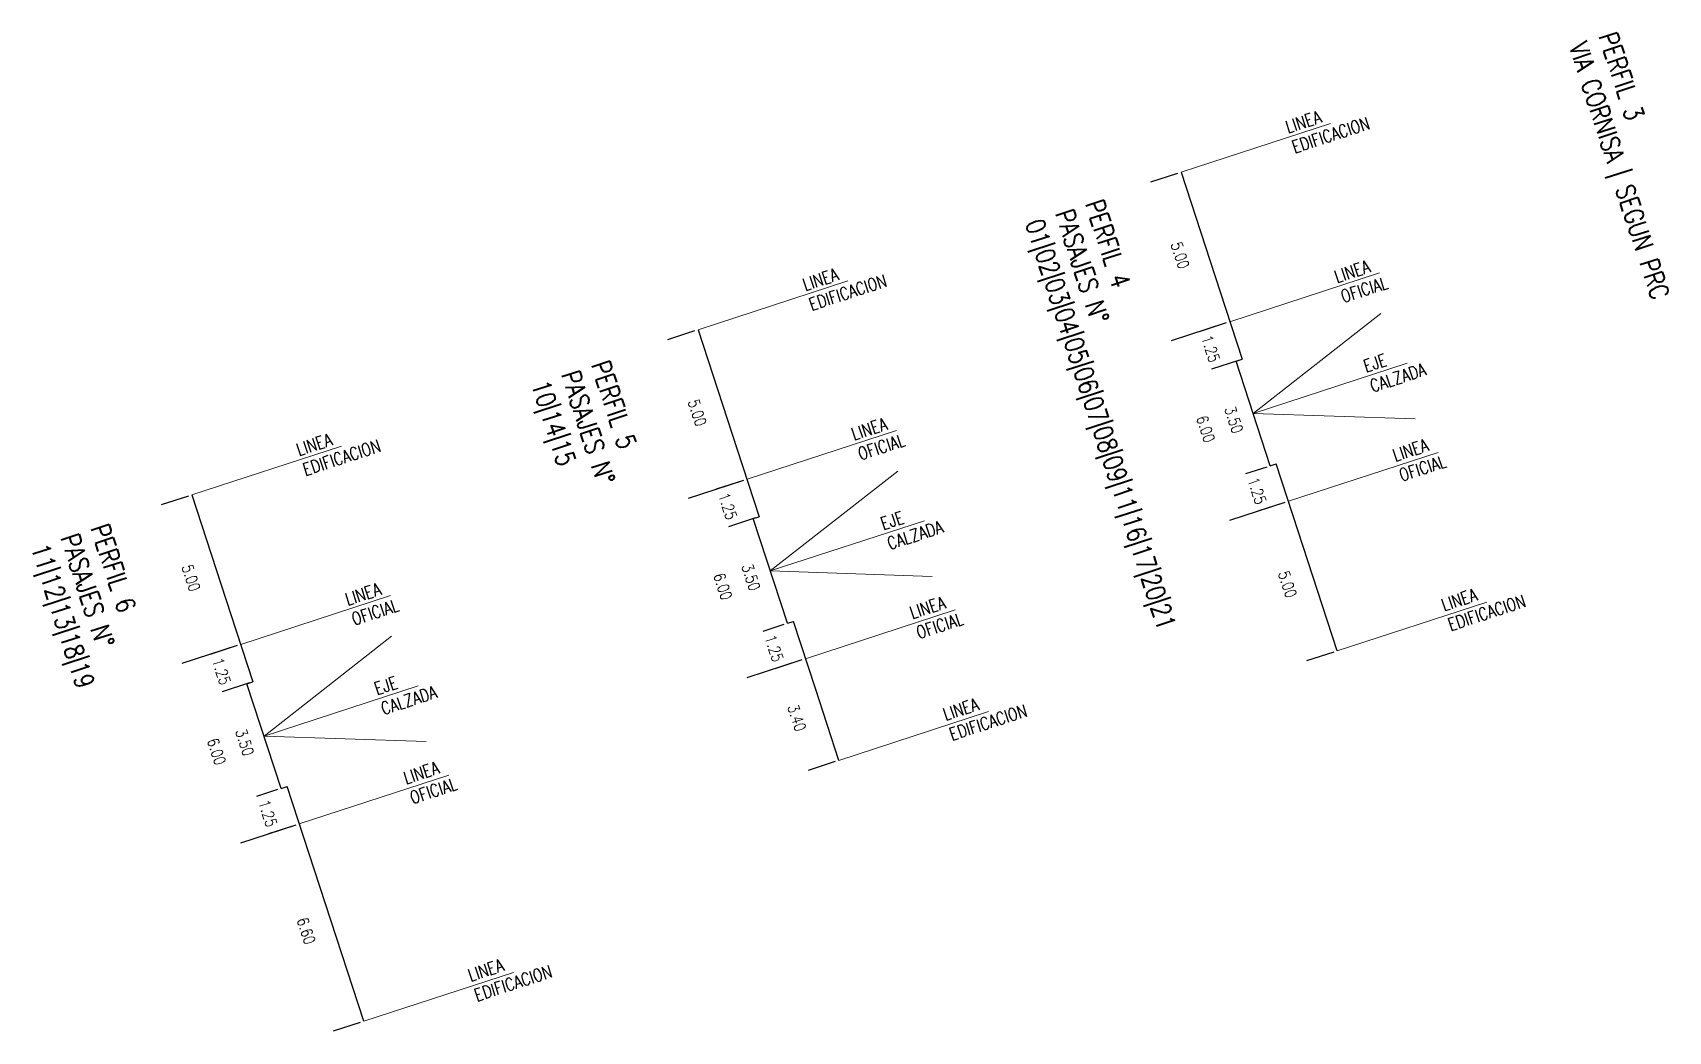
# Model space of a CAD drawing. Header units: metres. Extents: x 733085 to 734585, y 6084499 to 6087418.
# Drawn here: x 733132.4 to 733184.4, y 6087137.9 to 6087169.6 of the extents above; entities that cross this region are included whole.
import ezdxf

# ---------------------------------------------------------------- set-up
doc = ezdxf.new("R2010")
doc.units = ezdxf.units.M
doc.header["$LTSCALE"] = 5
doc.header["$MEASUREMENT"] = 0
doc.layers.get('0').update_dxf_attribs({"color": 30})
doc.layers.get('DEFPOINTS').update_dxf_attribs({"color": 210})
doc.layers.add('U-ANNO-DIMS', color=210, linetype='Continuous', lineweight=18, plot=False)
doc.layers.add('U-ANNO-SYMB', color=3, linetype='Continuous', lineweight=18)
doc.layers.add('U-ANNO-TEXT', color=3, linetype='Continuous', lineweight=18)
doc.layers.add('U-STRT', color=4, linetype='Continuous')
doc.styles.add('E-ROMANS', font='romans.shx', dxfattribs={"width": 0.8})
doc.dimstyles.new('E-0200_TICK_18', dxfattribs={"dimscale": 0.001, "dimtxt": 360, "dimasz": 360, "dimexe": 180, "dimexo": 120, "dimgap": 180, "dimtad": 0, "dimzin": 0, "dimdsep": 46, "dimtxsty": 'E-ROMANS', "dimblk": 'OBLIQUE', "dimcen": 180, "dimclrd": 256, "dimclre": 256, "dimclrt": 256, "dimadec": 0, "dimazin": 0, "dimtfac": 1, "dimtmove": 1, "dimatfit": 3, "dimldrblk": 'OPEN90', "dimfxl": 1, "dimtfill": 1, "dimtolj": 1, "dimtzin": 0, "dimarcsym": 0})

# ---------------------------------------------------------------- blocks, each defined once
blk = doc.blocks.new('*D3029')
at = {"layer": 'DEFPOINTS', "color": 0, "transparency": 16777216}
for p in [(733168.093, 6087164.907, 0), (733168.898, 6087165.169), (733170.449, 6087160.416)]:
    blk.add_point(p, dxfattribs=at)
at = {"layer": 'U-ANNO-DIMS', "lineweight": -2, "transparency": 16777216}
for p, q in [((733168.784, 6087165.132, 0), (733167.922, 6087164.851, 0)), ((733170.335, 6087160.379, 0), (733169.473, 6087160.098, 0))]:
    blk.add_line(p, q, dxfattribs=at)
at = {"layer": 'U-ANNO-DIMS', "transparency": 16777216, "insert": (733168.869, 6087162.53, 0), "char_height": 0.36, "attachment_point": 5, "rotation": 288.0695, "style": 'E-ROMANS', "bg_fill": 3, "box_fill_scale": 1.25, "bg_fill_color": 256, "bg_fill_true_color": 13158600, "bg_fill_transparency": 0}
blk.add_mtext('\\A1;5.00', dxfattribs=at)
blk = doc.blocks.new('_Oblique')
at = {"color": 0, "linetype": 'ByBlock', "lineweight": -2}
blk.add_line((-0.5, -0.5), (0.5, 0.5), dxfattribs=at)
blk = doc.blocks.new('_Open90')
at = {"color": 0, "linetype": 'ByBlock', "lineweight": -2}
for p, q in [((0, 0), (-1, 0)), ((-0.5, 0.5), (0, 0)), ((0, 0), (-0.5, -0.5))]:
    blk.add_line(p, q, dxfattribs=at)
blk = doc.blocks.new('*D3030')
at = {"layer": 'DEFPOINTS', "color": 0, "transparency": 16777216}
for p in [(733172.31, 6087154.712), (733173.056, 6087149.696, 0), (733173.861, 6087149.958)]:
    blk.add_point(p, dxfattribs=at)
at = {"layer": 'U-ANNO-DIMS', "lineweight": -2, "transparency": 16777216}
for p, q in [((733172.196, 6087154.675, 0), (733171.334, 6087154.393, 0)), ((733173.747, 6087149.921, 0), (733172.885, 6087149.64, 0))]:
    blk.add_line(p, q, dxfattribs=at)
at = {"layer": 'U-ANNO-DIMS', "transparency": 16777216, "insert": (733172.281, 6087152.073, 0), "char_height": 0.36, "attachment_point": 5, "rotation": 288.0695, "style": 'E-ROMANS', "bg_fill": 3, "box_fill_scale": 1.25, "bg_fill_color": 256, "bg_fill_true_color": 13158600, "bg_fill_transparency": 0}
blk.add_mtext('\\A1;5.00', dxfattribs=at)
blk = doc.blocks.new('*D3031')
at = {"layer": 'DEFPOINTS', "color": 0, "transparency": 16777216}
for p in [(733170.449, 6087160.416), (733170.836, 6087159.228)]:
    blk.add_point(p, dxfattribs=at)
at = {"layer": 'U-ANNO-DIMS', "lineweight": -2, "transparency": 16777216}
for p, q in [((733170.335, 6087160.379, 0), (733169.473, 6087160.098, 0)), ((733170.722, 6087159.19, 0), (733169.861, 6087158.909, 0))]:
    blk.add_line(p, q, dxfattribs=at)
at = {"layer": 'U-ANNO-DIMS', "transparency": 16777216, "insert": (733169.838, 6087159.559, 0), "char_height": 0.36, "attachment_point": 5, "rotation": 288.0695, "style": 'E-ROMANS', "bg_fill": 3, "box_fill_scale": 1.25, "bg_fill_color": 256, "bg_fill_true_color": 13158600, "bg_fill_transparency": 0}
blk.add_mtext('\\A1;1.25', dxfattribs=at)
at = {"layer": 'DEFPOINTS', "color": 0, "transparency": 16777216}
blk.add_point((733170.032, 6087158.965, 0), dxfattribs=at)
blk = doc.blocks.new('*D3032')
at = {"layer": 'DEFPOINTS', "color": 0, "transparency": 16777216}
for p in [(733170.836, 6087159.228), (733171.118, 6087155.638, 0), (733171.732, 6087155.838)]:
    blk.add_point(p, dxfattribs=at)
at = {"layer": 'U-ANNO-DIMS', "lineweight": -2, "transparency": 16777216}
for p, q in [((733170.722, 6087159.19, 0), (733169.861, 6087158.909, 0)), ((733171.618, 6087155.801, 0), (733170.946, 6087155.582, 0))]:
    blk.add_line(p, q, dxfattribs=at)
at = {"layer": 'U-ANNO-DIMS', "transparency": 16777216, "insert": (733170.575, 6087157.301, 0), "char_height": 0.36, "attachment_point": 5, "rotation": 288.0695, "style": 'E-ROMANS', "bg_fill": 3, "box_fill_scale": 1.25, "bg_fill_color": 256, "bg_fill_true_color": 13158600, "bg_fill_transparency": 0}
blk.add_mtext('\\A1;3.50', dxfattribs=at)
blk = doc.blocks.new('*D3033')
at = {"layer": 'DEFPOINTS', "color": 0, "transparency": 16777216}
blk.add_point((733172.31, 6087154.712), dxfattribs=at)
at = {"layer": 'U-ANNO-DIMS', "lineweight": -2, "transparency": 16777216}
for p, q in [((733171.618, 6087155.801, 0), (733170.946, 6087155.582, 0)), ((733172.196, 6087154.675, 0), (733171.334, 6087154.393, 0))]:
    blk.add_line(p, q, dxfattribs=at)
at = {"layer": 'U-ANNO-DIMS', "transparency": 16777216, "insert": (733171.311, 6087155.043, 0), "char_height": 0.36, "attachment_point": 5, "rotation": 288.0695, "style": 'E-ROMANS', "bg_fill": 3, "box_fill_scale": 1.25, "bg_fill_color": 256, "bg_fill_true_color": 13158600, "bg_fill_transparency": 0}
blk.add_mtext('\\A1;1.25', dxfattribs=at)
at = {"layer": 'DEFPOINTS', "color": 0, "transparency": 16777216}
for p in [(733171.732, 6087155.838), (733171.505, 6087154.449, 0)]:
    blk.add_point(p, dxfattribs=at)
blk = doc.blocks.new('*D2220')
at = {"layer": 'DEFPOINTS', "color": 0, "transparency": 16777216}
for p in [(733170.449, 6087160.416), (733172.31, 6087154.712), (733170.612, 6087154.158, 0)]:
    blk.add_point(p, dxfattribs=at)
at = {"layer": 'U-ANNO-DIMS', "lineweight": -2, "transparency": 16777216}
for p, q in [((733170.335, 6087160.379, 0), (733168.58, 6087159.806, 0)), ((733172.196, 6087154.675, 0), (733170.441, 6087154.102, 0))]:
    blk.add_line(p, q, dxfattribs=at)
at = {"layer": 'U-ANNO-DIMS', "transparency": 16777216, "insert": (733169.681, 6087157.01, 0), "char_height": 0.36, "attachment_point": 5, "rotation": 288.0695, "style": 'E-ROMANS', "bg_fill": 3, "box_fill_scale": 1.25, "bg_fill_color": 256, "bg_fill_true_color": 13158600, "bg_fill_transparency": 0}
blk.add_mtext('\\A1;6.00', dxfattribs=at)
blk = doc.blocks.new('*D3047')
at = {"layer": 'DEFPOINTS', "color": 0, "transparency": 16777216}
for p in [(733153.557, 6087160.164), (733152.753, 6087159.902, 0), (733155.108, 6087155.411)]:
    blk.add_point(p, dxfattribs=at)
at = {"layer": 'U-ANNO-DIMS', "lineweight": -2, "transparency": 16777216}
for p, q in [((733153.443, 6087160.127, 0), (733152.582, 6087159.846, 0)), ((733154.994, 6087155.374, 0), (733154.132, 6087155.092, 0))]:
    blk.add_line(p, q, dxfattribs=at)
at = {"layer": 'U-ANNO-DIMS', "transparency": 16777216, "insert": (733153.528, 6087157.525, 0), "char_height": 0.36, "attachment_point": 5, "rotation": 288.0695, "style": 'E-ROMANS', "bg_fill": 3, "box_fill_scale": 1.25, "bg_fill_color": 256, "bg_fill_true_color": 13158600, "bg_fill_transparency": 0}
blk.add_mtext('\\A1;5.00', dxfattribs=at)
blk = doc.blocks.new('*D2251')
at = {"layer": 'DEFPOINTS', "color": 0, "transparency": 16777216}
for p in [(733156.969, 6087149.707), (733157.219, 6087146.212, 0), (733158.024, 6087146.474)]:
    blk.add_point(p, dxfattribs=at)
at = {"layer": 'U-ANNO-DIMS', "lineweight": -2, "transparency": 16777216}
for p, q in [((733156.855, 6087149.669, 0), (733155.993, 6087149.388, 0)), ((733157.91, 6087146.437, 0), (733157.048, 6087146.156, 0))]:
    blk.add_line(p, q, dxfattribs=at)
at = {"layer": 'U-ANNO-DIMS', "transparency": 16777216, "insert": (733156.692, 6087147.828, 0), "char_height": 0.36, "attachment_point": 5, "rotation": 288.0695, "style": 'E-ROMANS', "bg_fill": 3, "box_fill_scale": 1.25, "bg_fill_color": 256, "bg_fill_true_color": 13158600, "bg_fill_transparency": 0}
blk.add_mtext('\\A1;3.40', dxfattribs=at)
blk = doc.blocks.new('*D3048')
at = {"layer": 'DEFPOINTS', "color": 0, "transparency": 16777216}
for p in [(733155.108, 6087155.411), (733155.496, 6087154.222)]:
    blk.add_point(p, dxfattribs=at)
at = {"layer": 'U-ANNO-DIMS', "lineweight": -2, "transparency": 16777216}
for p, q in [((733154.994, 6087155.374, 0), (733154.132, 6087155.092, 0)), ((733155.382, 6087154.185, 0), (733154.52, 6087153.904, 0))]:
    blk.add_line(p, q, dxfattribs=at)
at = {"layer": 'U-ANNO-DIMS', "transparency": 16777216, "insert": (733154.497, 6087154.554, 0), "char_height": 0.36, "attachment_point": 5, "rotation": 288.0695, "style": 'E-ROMANS', "bg_fill": 3, "box_fill_scale": 1.25, "bg_fill_color": 256, "bg_fill_true_color": 13158600, "bg_fill_transparency": 0}
blk.add_mtext('\\A1;1.25', dxfattribs=at)
at = {"layer": 'DEFPOINTS', "color": 0, "transparency": 16777216}
blk.add_point((733154.691, 6087153.96, 0), dxfattribs=at)
blk = doc.blocks.new('*D3049')
at = {"layer": 'DEFPOINTS', "color": 0, "transparency": 16777216}
for p in [(733155.496, 6087154.222), (733156.391, 6087150.833), (733155.777, 6087150.633, 0)]:
    blk.add_point(p, dxfattribs=at)
at = {"layer": 'U-ANNO-DIMS', "lineweight": -2, "transparency": 16777216}
for p, q in [((733155.382, 6087154.185, 0), (733154.52, 6087153.904, 0)), ((733156.277, 6087150.796, 0), (733155.606, 6087150.577, 0))]:
    blk.add_line(p, q, dxfattribs=at)
at = {"layer": 'U-ANNO-DIMS', "transparency": 16777216, "insert": (733155.234, 6087152.296, 0), "char_height": 0.36, "attachment_point": 5, "rotation": 288.0695, "style": 'E-ROMANS', "bg_fill": 3, "box_fill_scale": 1.25, "bg_fill_color": 256, "bg_fill_true_color": 13158600, "bg_fill_transparency": 0}
blk.add_mtext('\\A1;3.50', dxfattribs=at)
blk = doc.blocks.new('*D3050')
at = {"layer": 'DEFPOINTS', "color": 0, "transparency": 16777216}
blk.add_point((733156.969, 6087149.707), dxfattribs=at)
at = {"layer": 'U-ANNO-DIMS', "lineweight": -2, "transparency": 16777216}
for p, q in [((733156.277, 6087150.796, 0), (733155.606, 6087150.577, 0)), ((733156.855, 6087149.669, 0), (733155.993, 6087149.388, 0))]:
    blk.add_line(p, q, dxfattribs=at)
at = {"layer": 'U-ANNO-DIMS', "transparency": 16777216, "insert": (733155.971, 6087150.038, 0), "char_height": 0.36, "attachment_point": 5, "rotation": 288.0695, "style": 'E-ROMANS', "bg_fill": 3, "box_fill_scale": 1.25, "bg_fill_color": 256, "bg_fill_true_color": 13158600, "bg_fill_transparency": 0}
blk.add_mtext('\\A1;1.25', dxfattribs=at)
at = {"layer": 'DEFPOINTS', "color": 0, "transparency": 16777216}
for p in [(733156.391, 6087150.833), (733156.165, 6087149.444, 0)]:
    blk.add_point(p, dxfattribs=at)
blk = doc.blocks.new('*D2252')
at = {"layer": 'DEFPOINTS', "color": 0, "transparency": 16777216}
for p in [(733155.108, 6087155.411), (733156.969, 6087149.707), (733155.271, 6087149.153, 0)]:
    blk.add_point(p, dxfattribs=at)
at = {"layer": 'U-ANNO-DIMS', "lineweight": -2, "transparency": 16777216}
for p, q in [((733154.994, 6087155.374, 0), (733153.239, 6087154.801, 0)), ((733156.855, 6087149.669, 0), (733155.1, 6087149.097, 0))]:
    blk.add_line(p, q, dxfattribs=at)
at = {"layer": 'U-ANNO-DIMS', "transparency": 16777216, "insert": (733154.341, 6087152.005, 0), "char_height": 0.36, "attachment_point": 5, "rotation": 288.0695, "style": 'E-ROMANS', "bg_fill": 3, "box_fill_scale": 1.25, "bg_fill_color": 256, "bg_fill_true_color": 13158600, "bg_fill_transparency": 0}
blk.add_mtext('\\A1;6.00', dxfattribs=at)
blk = doc.blocks.new('*D3051')
at = {"layer": 'DEFPOINTS', "color": 0, "transparency": 16777216}
for p in [(733137.473, 6087154.916), (733136.668, 6087154.654, 0), (733139.024, 6087150.163)]:
    blk.add_point(p, dxfattribs=at)
at = {"layer": 'U-ANNO-DIMS', "lineweight": -2, "transparency": 16777216}
for p, q in [((733137.359, 6087154.879, 0), (733136.497, 6087154.598, 0)), ((733138.91, 6087150.126, 0), (733138.048, 6087149.845, 0))]:
    blk.add_line(p, q, dxfattribs=at)
at = {"layer": 'U-ANNO-DIMS', "transparency": 16777216, "insert": (733137.444, 6087152.277, 0), "char_height": 0.36, "attachment_point": 5, "rotation": 288.0695, "style": 'E-ROMANS', "bg_fill": 3, "box_fill_scale": 1.25, "bg_fill_color": 256, "bg_fill_true_color": 13158600, "bg_fill_transparency": 0}
blk.add_mtext('\\A1;5.00', dxfattribs=at)
blk = doc.blocks.new('*D2253')
at = {"layer": 'DEFPOINTS', "color": 0, "transparency": 16777216}
for p in [(733140.885, 6087144.459), (733142.127, 6087137.922, 0), (733142.932, 6087138.184)]:
    blk.add_point(p, dxfattribs=at)
at = {"layer": 'U-ANNO-DIMS', "lineweight": -2, "transparency": 16777216}
for p, q in [((733140.771, 6087144.422, 0), (733139.909, 6087144.141, 0)), ((733142.818, 6087138.147, 0), (733141.956, 6087137.866, 0))]:
    blk.add_line(p, q, dxfattribs=at)
at = {"layer": 'U-ANNO-DIMS', "transparency": 16777216, "insert": (733141.104, 6087141.059, 0), "char_height": 0.36, "attachment_point": 5, "rotation": 288.0695, "style": 'E-ROMANS', "bg_fill": 3, "box_fill_scale": 1.25, "bg_fill_color": 256, "bg_fill_true_color": 13158600, "bg_fill_transparency": 0}
blk.add_mtext('\\A1;6.60', dxfattribs=at)
blk = doc.blocks.new('*D3052')
at = {"layer": 'DEFPOINTS', "color": 0, "transparency": 16777216}
for p in [(733139.024, 6087150.163), (733139.411, 6087148.975)]:
    blk.add_point(p, dxfattribs=at)
at = {"layer": 'U-ANNO-DIMS', "lineweight": -2, "transparency": 16777216}
for p, q in [((733138.91, 6087150.126, 0), (733138.048, 6087149.845, 0)), ((733139.297, 6087148.937, 0), (733138.436, 6087148.656, 0))]:
    blk.add_line(p, q, dxfattribs=at)
at = {"layer": 'U-ANNO-DIMS', "transparency": 16777216, "insert": (733138.413, 6087149.306, 0), "char_height": 0.36, "attachment_point": 5, "rotation": 288.0695, "style": 'E-ROMANS', "bg_fill": 3, "box_fill_scale": 1.25, "bg_fill_color": 256, "bg_fill_true_color": 13158600, "bg_fill_transparency": 0}
blk.add_mtext('\\A1;1.25', dxfattribs=at)
at = {"layer": 'DEFPOINTS', "color": 0, "transparency": 16777216}
blk.add_point((733138.607, 6087148.712, 0), dxfattribs=at)
blk = doc.blocks.new('*D3053')
at = {"layer": 'DEFPOINTS', "color": 0, "transparency": 16777216}
for p in [(733139.411, 6087148.975), (733140.307, 6087145.585), (733139.692, 6087145.385, 0)]:
    blk.add_point(p, dxfattribs=at)
at = {"layer": 'U-ANNO-DIMS', "lineweight": -2, "transparency": 16777216}
for p, q in [((733139.297, 6087148.937, 0), (733138.436, 6087148.656, 0)), ((733140.193, 6087145.548, 0), (733139.521, 6087145.329, 0))]:
    blk.add_line(p, q, dxfattribs=at)
at = {"layer": 'U-ANNO-DIMS', "transparency": 16777216, "insert": (733139.15, 6087147.049, 0), "char_height": 0.36, "attachment_point": 5, "rotation": 288.0695, "style": 'E-ROMANS', "bg_fill": 3, "box_fill_scale": 1.25, "bg_fill_color": 256, "bg_fill_true_color": 13158600, "bg_fill_transparency": 0}
blk.add_mtext('\\A1;3.50', dxfattribs=at)
blk = doc.blocks.new('*D3054')
at = {"layer": 'DEFPOINTS', "color": 0, "transparency": 16777216}
blk.add_point((733140.885, 6087144.459), dxfattribs=at)
at = {"layer": 'U-ANNO-DIMS', "lineweight": -2, "transparency": 16777216}
for p, q in [((733140.193, 6087145.548, 0), (733139.521, 6087145.329, 0)), ((733140.771, 6087144.422, 0), (733139.909, 6087144.141, 0))]:
    blk.add_line(p, q, dxfattribs=at)
at = {"layer": 'U-ANNO-DIMS', "transparency": 16777216, "insert": (733139.886, 6087144.791, 0), "char_height": 0.36, "attachment_point": 5, "rotation": 288.0695, "style": 'E-ROMANS', "bg_fill": 3, "box_fill_scale": 1.25, "bg_fill_color": 256, "bg_fill_true_color": 13158600, "bg_fill_transparency": 0}
blk.add_mtext('\\A1;1.25', dxfattribs=at)
at = {"layer": 'DEFPOINTS', "color": 0, "transparency": 16777216}
for p in [(733140.307, 6087145.585), (733140.08, 6087144.196, 0)]:
    blk.add_point(p, dxfattribs=at)
blk = doc.blocks.new('*D2254')
at = {"layer": 'DEFPOINTS', "color": 0, "transparency": 16777216}
for p in [(733139.024, 6087150.163), (733140.885, 6087144.459), (733139.187, 6087143.905, 0)]:
    blk.add_point(p, dxfattribs=at)
at = {"layer": 'U-ANNO-DIMS', "lineweight": -2, "transparency": 16777216}
for p, q in [((733138.91, 6087150.126, 0), (733137.155, 6087149.553, 0)), ((733140.771, 6087144.422, 0), (733139.016, 6087143.849, 0))]:
    blk.add_line(p, q, dxfattribs=at)
at = {"layer": 'U-ANNO-DIMS', "transparency": 16777216, "insert": (733138.256, 6087146.757, 0), "char_height": 0.36, "attachment_point": 5, "rotation": 288.0695, "style": 'E-ROMANS', "bg_fill": 3, "box_fill_scale": 1.25, "bg_fill_color": 256, "bg_fill_true_color": 13158600, "bg_fill_transparency": 0}
blk.add_mtext('\\A1;6.00', dxfattribs=at)

msp = doc.modelspace()

# ---------------------------------------------------------------- linework, layer by layer
at = {"layer": 'U-ANNO-SYMB', "ltscale": 0.1}
for points in [[(733168.898, 6087165.169), (733173.651, 6087166.72)], [(733153.557, 6087160.164), (733158.311, 6087161.715)], [(733170.449, 6087160.416), (733175.202, 6087161.967)], [(733171.189, 6087157.502), (733175.244, 6087160.677)], [(733171.189, 6087157.502), (733176.085, 6087159.099)], [(733171.189, 6087157.502), (733176.336, 6087157.328)], [(733155.108, 6087155.411), (733159.862, 6087156.962)], [(733137.473, 6087154.916), (733142.226, 6087156.467)], [(733172.31, 6087154.712), (733177.063, 6087156.263)], [(733155.849, 6087152.497), (733159.903, 6087155.672)], [(733155.849, 6087152.497), (733160.745, 6087154.094)], [(733155.849, 6087152.497), (733160.996, 6087152.323)], [(733139.024, 6087150.163), (733143.777, 6087151.714)], [(733156.969, 6087149.707), (733161.723, 6087151.258)], [(733173.861, 6087149.958), (733178.614, 6087151.509)], [(733139.764, 6087147.249), (733143.818, 6087150.425)], [(733139.764, 6087147.249), (733144.66, 6087148.846)], [(733158.024, 6087146.474), (733162.777, 6087148.025)], [(733139.764, 6087147.249), (733144.911, 6087147.075)], [(733140.885, 6087144.459), (733145.638, 6087146.01)], [(733142.932, 6087138.184), (733147.685, 6087139.735)]]:
    msp.add_lwpolyline(points, dxfattribs=at)
at = {"layer": 'U-STRT'}
for p, q in [((733171.732, 6087155.838), (733171.922, 6087155.9)), ((733156.391, 6087150.833), (733156.581, 6087150.895)), ((733140.307, 6087145.585), (733140.497, 6087145.647))]:
    msp.add_line(p, q, dxfattribs=at)
for points in [[(733168.898, 6087165.169), (733170.139, 6087161.367)], [(733170.139, 6087161.367), (733170.836, 6087159.228)], [(733153.557, 6087160.164), (733154.798, 6087156.361)], [(733171.732, 6087155.838), (733170.646, 6087159.165), (733170.836, 6087159.228)], [(733154.798, 6087156.361), (733155.496, 6087154.222)], [(733172.62, 6087153.761), (733171.922, 6087155.9)], [(733137.473, 6087154.916), (733138.713, 6087151.114)], [(733156.391, 6087150.833), (733155.306, 6087154.16), (733155.496, 6087154.222)], [(733173.861, 6087149.958), (733172.62, 6087153.761)], [(733138.713, 6087151.114), (733139.411, 6087148.975)], [(733157.279, 6087148.756), (733156.581, 6087150.895)], [(733140.307, 6087145.585), (733139.221, 6087148.913), (733139.411, 6087148.975)], [(733158.024, 6087146.474), (733157.279, 6087148.756)], [(733142.932, 6087138.184), (733140.497, 6087145.647)]]:
    msp.add_lwpolyline(points, dxfattribs=at)

# ---------------------------------------------------------------- texts
at = {"layer": 'U-ANNO-TEXT', "style": 'E-ROMANS'}
for s, insert, char_height, attachment_point, rotation in [('PERFIL 3\\PVIA CORNISA | SEGUN PRC', (733181.02, 6087169.124), 0.6, 7, 288.0695), ('LINEA\\PEDIFICACION', (733172.501, 6087165.769), 0.4, 7, 18.0695), ('LINEA\\POFICIAL', (733174.052, 6087161.016), 0.4, 7, 18.0695), ('LINEA\\PEDIFICACION', (733157.16, 6087160.764), 0.4, 7, 18.0695), ('PERFIL 5\\PPASAJES N°\\P10|14|15', (733148.058, 6087158.37), 0.6, 7, 288.0695), ('EJE\\PCALZADA', (733174.98, 6087158.17), 0.4, 7, 18.0695), ('LINEA\\POFICIAL', (733158.711, 6087156.011), 0.4, 7, 18.0695), ('LINEA\\PEDIFICACION', (733141.076, 6087155.516), 0.4, 7, 18.0695), ('LINEA\\POFICIAL', (733175.574, 6087156.352), 0.4, 1, 18.0695), ('EJE\\PCALZADA', (733159.64, 6087153.165), 0.4, 7, 18.0695), ('PERFIL 6\\PPASAJES N° \\P11|12|13|18|19', (733132.154, 6087153.181), 0.6, 7, 288.0695), ('LINEA\\POFICIAL', (733142.627, 6087150.763), 0.4, 7, 18.0695), ('LINEA\\PEDIFICACION', (733177.124, 6087151.599), 0.4, 1, 18.0695), ('LINEA\\POFICIAL', (733160.233, 6087151.347), 0.4, 1, 18.0695), ('EJE\\PCALZADA', (733143.555, 6087147.917), 0.4, 7, 18.0695), ('LINEA\\PEDIFICACION', (733161.287, 6087148.115), 0.4, 1, 18.0695), ('LINEA\\POFICIAL', (733144.148, 6087146.099), 0.4, 1, 18.0695), ('LINEA\\PEDIFICACION', (733146.196, 6087139.825), 0.4, 1, 18.0695)]:
    msp.add_mtext(s, dxfattribs=dict(at, insert=insert, char_height=char_height, attachment_point=attachment_point, rotation=rotation))

# ---------------------------------------------------------------- next in the draw order: dimensions: what is measured, and where the dimension line sits
at = {"layer": 'U-ANNO-DIMS'}
for base, p1, p2, angle, picture, middle in [((733168.093, 6087164.907, 0), (733170.449, 6087160.416), (733168.898, 6087165.169), 288.0695, '*D3029', (733168.869, 6087162.53, 0)), ((733152.753, 6087159.902, 0), (733155.108, 6087155.411), (733153.557, 6087160.164), 288.0695, '*D3047', (733153.528, 6087157.525, 0)), ((733136.668, 6087154.654, 0), (733139.024, 6087150.163), (733137.473, 6087154.916), 288.0695, '*D3051', (733137.444, 6087152.277, 0)), ((733173.056, 6087149.696, 0), (733172.31, 6087154.712), (733173.861, 6087149.958), 108.0695, '*D3030', (733172.281, 6087152.073, 0)), ((733157.219, 6087146.212, 0), (733156.969, 6087149.707), (733158.024, 6087146.474), 108.0695, '*D2251', (733156.692, 6087147.828, 0)), ((733142.127, 6087137.922, 0), (733140.885, 6087144.459), (733142.932, 6087138.184), 108.0695, '*D2253', (733141.104, 6087141.059, 0))]:
    dim = msp.add_linear_dim(base=base, p1=p1, p2=p2, angle=angle, dimstyle='E-0200_TICK_18', override={"dimsd1": 1, "dimsd2": 1}, dxfattribs=at)
    dim.commit()
    dim.dimension.update_dxf_attribs({"geometry": picture, "text_midpoint": middle})

# ---------------------------------------------------------------- next in the draw order: texts
at = {"layer": 'U-ANNO-TEXT', "insert": (733163.752, 6087163.49), "char_height": 0.6, "attachment_point": 7, "rotation": 288.0695, "style": 'E-ROMANS'}
msp.add_mtext('PERFIL 4\\PPASAJES N°\\P01|02|03|04|05|06|07|08|09|11|16|17|20|21', dxfattribs=at)

# ---------------------------------------------------------------- next in the draw order: dimensions: what is measured, and where the dimension line sits
at = {"layer": 'U-ANNO-DIMS'}
for base, p1, p2, picture, middle in [((733170.032, 6087158.965, 0), (733170.449, 6087160.416), (733170.836, 6087159.228), '*D3031', (733169.838, 6087159.559, 0)), ((733154.691, 6087153.96, 0), (733155.108, 6087155.411), (733155.496, 6087154.222), '*D3048', (733154.497, 6087154.554, 0)), ((733138.607, 6087148.712, 0), (733139.024, 6087150.163), (733139.411, 6087148.975), '*D3052', (733138.413, 6087149.306, 0))]:
    dim = msp.add_linear_dim(base=base, p1=p1, p2=p2, angle=288.0695, dimstyle='E-0200_TICK_18', override={"dimsd1": 1, "dimsd2": 1}, dxfattribs=at)
    dim.commit()
    dim.dimension.update_dxf_attribs({"geometry": picture, "text_midpoint": middle})

# ---------------------------------------------------------------- next in the draw order: dimensions: what is measured, and where the dimension line sits
for base, p1, p2, picture, middle in [((733171.118, 6087155.638, 0), (733170.836, 6087159.228), (733171.732, 6087155.838), '*D3032', (733170.575, 6087157.301, 0)), ((733155.777, 6087150.633, 0), (733155.496, 6087154.222), (733156.391, 6087150.833), '*D3049', (733155.234, 6087152.296, 0)), ((733139.692, 6087145.385, 0), (733139.411, 6087148.975), (733140.307, 6087145.585), '*D3053', (733139.15, 6087147.049, 0))]:
    dim = msp.add_linear_dim(base=base, p1=p1, p2=p2, angle=288.0695, dimstyle='E-0200_TICK_18', override={"dimsd1": 1, "dimsd2": 1}, dxfattribs=at)
    dim.commit()
    dim.dimension.update_dxf_attribs({"geometry": picture, "text_midpoint": middle})

# ---------------------------------------------------------------- next in the draw order: dimensions: what is measured, and where the dimension line sits
for base, p1, p2, picture, middle in [((733171.505, 6087154.449, 0), (733171.732, 6087155.838), (733172.31, 6087154.712), '*D3033', (733171.311, 6087155.043, 0)), ((733156.165, 6087149.444, 0), (733156.391, 6087150.833), (733156.969, 6087149.707), '*D3050', (733155.971, 6087150.038, 0)), ((733140.08, 6087144.196, 0), (733140.307, 6087145.585), (733140.885, 6087144.459), '*D3054', (733139.886, 6087144.791, 0))]:
    dim = msp.add_linear_dim(base=base, p1=p1, p2=p2, angle=288.0695, dimstyle='E-0200_TICK_18', override={"dimsd1": 1, "dimsd2": 1}, dxfattribs=at)
    dim.commit()
    dim.dimension.update_dxf_attribs({"geometry": picture, "text_midpoint": middle})

# ---------------------------------------------------------------- next in the draw order: dimensions: what is measured, and where the dimension line sits
for base, p1, p2, picture, middle in [((733170.612, 6087154.158, 0), (733170.449, 6087160.416), (733172.31, 6087154.712), '*D2220', (733169.681, 6087157.01, 0)), ((733155.271, 6087149.153, 0), (733155.108, 6087155.411), (733156.969, 6087149.707), '*D2252', (733154.341, 6087152.005, 0)), ((733139.187, 6087143.905, 0), (733139.024, 6087150.163), (733140.885, 6087144.459), '*D2254', (733138.256, 6087146.757, 0))]:
    dim = msp.add_linear_dim(base=base, p1=p1, p2=p2, angle=288.0695, dimstyle='E-0200_TICK_18', override={"dimsd1": 1, "dimsd2": 1}, dxfattribs=at)
    dim.commit()
    dim.dimension.update_dxf_attribs({"geometry": picture, "text_midpoint": middle})

doc.saveas('drawing.dxf')
